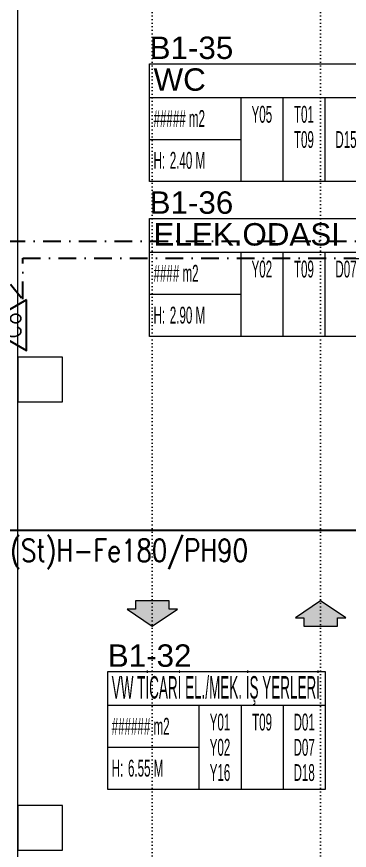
# Model space of a CAD drawing. Header units: metres. Extents: x -19121 to 152404, y -12107 to 29421.
# Drawn here: x 61358 to 61951, y 1600 to 3087 of the extents above; entities that cross this region are included whole.
import ezdxf
from ezdxf.enums import TextEntityAlignment as Align

# ---------------------------------------------------------------- set-up
doc = ezdxf.new("R2010")
doc.units = ezdxf.units.M
doc.header["$LTSCALE"] = 50
doc.header["$MEASUREMENT"] = 0
doc.linetypes.add('DASHDOT', pattern=[25.4, 12.7, -6.35, 0, -6.35])
doc.linetypes.add('DOT2', pattern=[0.125, 0, -0.125])
doc.layers.get('0').update_dxf_attribs({"color": 9, "lineweight": 5})
for name, color, linetype, lineweight in [('01', 9, 'Continuous', 5), ('06D', 9, 'Continuous', 5), ('21_mahal200', 9, 'Continuous', 5), ('E-KABLO', 7, 'Continuous', 30), ('E-KARBONMONOKSİT DEDEKTÖRÜ', 7, 'Continuous', 30), ('E-YAZI', 7, 'Continuous', 30)]:
    doc.layers.add(name, color=color, linetype=linetype, lineweight=lineweight)
doc.styles.add('Arial', font='arial.ttf', dxfattribs={"height": 2.5})
doc.styles.add('E-YAZI', font='txttw.shx', dxfattribs={"height": 200})
doc.styles.add('MuuM_TEXT-STANDART', font='ARIALN.TTF')

# ---------------------------------------------------------------- blocks, each defined once
blk = doc.blocks.new('100_KARBONMONOKSİT DEDEKTÖRÜ 085')
at = {"layer": 'E-KARBONMONOKSİT DEDEKTÖRÜ', "color": 4}
blk.add_lwpolyline([(2.264, 0), (0, 3.922), (-2.264, 0)], close=True, dxfattribs=at)
at = {"layer": 'E-KARBONMONOKSİT DEDEKTÖRÜ', "color": 3, "style": 'E-YAZI'}
blk.add_text('Co', height=1.36, dxfattribs=at).set_placement((-0.022, 1.201), align=Align.MIDDLE)
blk = doc.blocks.new('p-kolon_80x80')
blk.add_lwpolyline([(-40, -40), (40, -40), (40, 40), (-40, 40)], close=True)
blk = doc.blocks.new('1.bod.mimari.elk')
at = {"layer": '01'}
for p in [(5400, -6190), (5400, -6990)]:
    blk.add_blockref('p-kolon_80x80', p, dxfattribs=at)
blk = doc.blocks.new('p-dilatasyon yeri')
at = {"layer": '06D'}
blk.add_lwpolyline([(5360, 80), (5360, 6452.7)], dxfattribs=at)
blk = doc.blocks.new('0_arrow1')
blk.add_hatch(color=254).paths.add_polyline_path([(0, 0), (-22.5, -15), (-15, -15), (-15, -22.5), (15, -22.5), (15, -15), (22.5, -15)])
at = {"linetype": 'ByBlock', "lineweight": -2}
blk.add_lwpolyline([(15, -22.5), (-15, -22.5), (-15, -15), (-22.5, -15), (0, 0), (22.5, -15), (15, -15)], close=True, dxfattribs=at)
blk.add_point((0, 0))
blk = doc.blocks.new('0_roomno2')
blk.add_lwpolyline([(19.375, -10.5), (0, -10.5), (0, 0), (19.375, 0)], close=True)
for points in [[(0, -3), (19.375, -3)], [(8.125, -3), (8.125, -10.5)], [(11.875, -3), (11.875, -10.5)], [(15.625, -3), (15.625, -10.5)], [(0, -6.75), (8.125, -6.75)]]:
    blk.add_lwpolyline(points)
at = {"style": 'MuuM_TEXT-STANDART', "width": 0.6}
blk.add_text('H:', height=1.5, dxfattribs=at).set_placement((0.35, -8.608), align=Align.MIDDLE_LEFT)
at = {"style": 'Arial'}
blk.add_attdef('ODANO', (0, 1.17), '', height=2, dxfattribs=at)
blk.add_attdef('MEKANADI', text='', height=2, dxfattribs=at).set_placement((0.35, -3), align=Align.BOTTOM_LEFT)
at = {"style": 'MuuM_TEXT-STANDART', "width": 0.6}
for tag, p in [('M2', (0.35, -4.875)), ('TEMIZTAVANYUKSEKLIGI', (1.8, -8.608))]:
    blk.add_attdef(tag, text='', height=1.5, dxfattribs=at).set_placement(p, align=Align.MIDDLE_LEFT)
for tag, p in [('YER01', (10, -4.5)), ('TAVAN01', (13.75, -4.5)), ('DUVAR01', (17.5, -4.5)), ('YER02', (10, -6.75)), ('TAVAN02', (13.75, -6.75)), ('DUVAR02', (17.5, -6.75)), ('YER03', (10, -9)), ('TAVAN03', (13.75, -9)), ('DUVAR03', (17.5, -9))]:
    blk.add_attdef(tag, text='', height=1.5, dxfattribs=at).set_placement(p, align=Align.MIDDLE_CENTER)
blk = doc.blocks.new('1.bod.mimari1.elk')
at = {"layer": '06D', "linetype": 'DOT2'}
for points in [[(5600, -2652.1), (5600, -7740, 0.4142136), (6200, -8340)], [(5900, -2652.1), (5900, -7740, 0.4142136), (6200, -8040)]]:
    blk.add_lwpolyline(points, format="xyb", dxfattribs=at)
blk.add_blockref('p-dilatasyon yeri', (0, -8630))
at = {"layer": '06D', "xscale": -2, "yscale": 2, "zscale": 2, "rotation": 180}
blk.add_blockref('0_arrow1', (5600, -6630), dxfattribs=at)
at = {"layer": '06D', "xscale": -2, "yscale": 2, "zscale": 2}
blk.add_blockref('0_arrow1', (5900, -6585), dxfattribs=at)
at = {"layer": '21_mahal200'}
ref = blk.add_blockref('0_roomno2', (5595.16, -5626.91), dxfattribs=dict(at, xscale=20, yscale=20, zscale=20))
ref.add_attrib('ODANO', 'B1-35', (5595.16, -5618.26), dxfattribs={"layer": '0', "height": 40, "style": 'Arial'})
ref.add_attrib('MEKANADI', 'WC', dxfattribs={"layer": '0', "height": 40, "style": 'Arial'}).set_placement((5602.16, -5686.91), align=Align.BOTTOM_LEFT)
ref.add_attrib('M2', '##### m2', dxfattribs={"layer": '0', "height": 30, "style": 'MuuM_TEXT-STANDART', "width": 0.6}).set_placement((5602.16, -5724.41), align=Align.MIDDLE_LEFT)
ref.add_attrib('TEMIZTAVANYUKSEKLIGI', '2.40 M', dxfattribs={"layer": '0', "height": 30, "style": 'MuuM_TEXT-STANDART', "width": 0.6}).set_placement((5631.16, -5799.07), align=Align.MIDDLE_LEFT)
ref.add_attrib('YER01', 'Y05', dxfattribs={"layer": '0', "height": 30, "style": 'MuuM_TEXT-STANDART', "width": 0.6}).set_placement((5795.16, -5716.91), align=Align.MIDDLE_CENTER)
ref.add_attrib('TAVAN01', 'T01', dxfattribs={"layer": '0', "height": 30, "style": 'MuuM_TEXT-STANDART', "width": 0.6}).set_placement((5870.16, -5716.91), align=Align.MIDDLE_CENTER)
ref.add_attrib('TAVAN02', 'T09', dxfattribs={"layer": '0', "height": 30, "style": 'MuuM_TEXT-STANDART', "width": 0.6}).set_placement((5870.16, -5761.91), align=Align.MIDDLE_CENTER)
ref.add_attrib('DUVAR02', 'D15', dxfattribs={"layer": '0', "height": 30, "style": 'MuuM_TEXT-STANDART', "width": 0.6}).set_placement((5945.16, -5761.91), align=Align.MIDDLE_CENTER)
ref = blk.add_blockref('0_roomno2', (5595.16, -5903.04), dxfattribs=dict(at, xscale=20, yscale=20, zscale=20))
ref.add_attrib('ODANO', 'B1-36', (5595.16, -5894.4), dxfattribs={"layer": '0', "height": 40, "style": 'Arial'})
ref.add_attrib('MEKANADI', 'ELEK.ODASI', dxfattribs={"layer": '0', "height": 40, "style": 'Arial'}).set_placement((5602.16, -5963.04), align=Align.BOTTOM_LEFT)
ref.add_attrib('M2', '#### m2', dxfattribs={"layer": '0', "height": 30, "style": 'MuuM_TEXT-STANDART', "width": 0.6}).set_placement((5602.16, -6000.54), align=Align.MIDDLE_LEFT)
ref.add_attrib('TEMIZTAVANYUKSEKLIGI', '2.90 M', dxfattribs={"layer": '0', "height": 30, "style": 'MuuM_TEXT-STANDART', "width": 0.6}).set_placement((5631.16, -6075.2), align=Align.MIDDLE_LEFT)
ref.add_attrib('YER01', 'Y02', dxfattribs={"layer": '0', "height": 30, "style": 'MuuM_TEXT-STANDART', "width": 0.6}).set_placement((5795.16, -5993.04), align=Align.MIDDLE_CENTER)
ref.add_attrib('TAVAN01', 'T09', dxfattribs={"layer": '0', "height": 30, "style": 'MuuM_TEXT-STANDART', "width": 0.6}).set_placement((5870.16, -5993.04), align=Align.MIDDLE_CENTER)
ref.add_attrib('DUVAR01', 'D07', dxfattribs={"layer": '0', "height": 30, "style": 'MuuM_TEXT-STANDART', "width": 0.6}).set_placement((5945.16, -5993.04), align=Align.MIDDLE_CENTER)
ref = blk.add_blockref('0_roomno2', (5520.6, -6711.22), dxfattribs=dict(at, xscale=20, yscale=20, zscale=20))
ref.add_attrib('ODANO', 'B1-32', (5520.6, -6702.58), dxfattribs={"layer": '0', "height": 40, "style": 'Arial'})
ref.add_attrib('MEKANADI', 'VW TİCARİ EL./MEK. İŞ YERLERİ', dxfattribs={"layer": '0', "height": 40, "style": 'Arial', "width": 0.43}).set_placement((5527.6, -6771.22), align=Align.BOTTOM_LEFT)
ref.add_attrib('M2', '###### m2', dxfattribs={"layer": '0', "height": 30, "style": 'MuuM_TEXT-STANDART', "width": 0.6}).set_placement((5527.6, -6808.72), align=Align.MIDDLE_LEFT)
ref.add_attrib('TEMIZTAVANYUKSEKLIGI', '6.55 M', dxfattribs={"layer": '0', "height": 30, "style": 'MuuM_TEXT-STANDART', "width": 0.6}).set_placement((5556.6, -6883.38), align=Align.MIDDLE_LEFT)
ref.add_attrib('YER01', 'Y01', dxfattribs={"layer": '0', "height": 30, "style": 'MuuM_TEXT-STANDART', "width": 0.6}).set_placement((5720.6, -6801.22), align=Align.MIDDLE_CENTER)
ref.add_attrib('TAVAN01', 'T09', dxfattribs={"layer": '0', "height": 30, "style": 'MuuM_TEXT-STANDART', "width": 0.6}).set_placement((5795.6, -6801.22), align=Align.MIDDLE_CENTER)
ref.add_attrib('DUVAR01', 'D01', dxfattribs={"layer": '0', "height": 30, "style": 'MuuM_TEXT-STANDART', "width": 0.6}).set_placement((5870.6, -6801.22), align=Align.MIDDLE_CENTER)
ref.add_attrib('YER02', 'Y02', dxfattribs={"layer": '0', "height": 30, "style": 'MuuM_TEXT-STANDART', "width": 0.6}).set_placement((5720.6, -6846.22), align=Align.MIDDLE_CENTER)
ref.add_attrib('DUVAR02', 'D07', dxfattribs={"layer": '0', "height": 30, "style": 'MuuM_TEXT-STANDART', "width": 0.6}).set_placement((5870.6, -6846.22), align=Align.MIDDLE_CENTER)
ref.add_attrib('YER03', 'Y16', dxfattribs={"layer": '0', "height": 30, "style": 'MuuM_TEXT-STANDART', "width": 0.6}).set_placement((5720.6, -6891.22), align=Align.MIDDLE_CENTER)
ref.add_attrib('DUVAR03', 'D18', dxfattribs={"layer": '0', "height": 30, "style": 'MuuM_TEXT-STANDART', "width": 0.6}).set_placement((5870.6, -6891.22), align=Align.MIDDLE_CENTER)

msp = doc.modelspace()

# ---------------------------------------------------------------- linework, layer by layer
at = {"layer": 'E-KABLO', "color": 3, "linetype": 'DASHDOT', "ltscale": 0.05}
for p, q in [((61341.8, 2686.5), (62020.8, 2686.5)), ((61369, 2583.1), (61369, 2656.6)), ((61369, 2656.6), (62020.8, 2656.6)), ((61367, 2584.8), (61341.8, 2616.8))]:
    msp.add_line(p, q, dxfattribs=at)
at = {"layer": 'E-KABLO'}
msp.add_lwpolyline([(61066.7, 2171.2), (62053.1, 2171.2), (62053.1, 2171.2)], dxfattribs=at)

# ---------------------------------------------------------------- block references
at = {"layer": '06D'}
for name in ['1.bod.mimari.elk', '1.bod.mimari1.elk']:
    msp.add_blockref(name, (56000, 8630), dxfattribs=at)
at = {"layer": 'E-KARBONMONOKSİT DEDEKTÖRÜ', "color": 4, "xscale": 20, "yscale": 20, "zscale": 20, "rotation": 90}
msp.add_blockref('100_KARBONMONOKSİT DEDEKTÖRÜ 085', (61375.9, 2536.9), dxfattribs=at)

# ---------------------------------------------------------------- texts
at = {"layer": 'E-YAZI', "color": 3, "style": 'E-YAZI', "width": 0.8}
msp.add_text('2x2x1.5 J-H(St)H-Fe180/PH90', height=40, dxfattribs=at).set_placement((61067, 2115))

doc.saveas('drawing.dxf')
